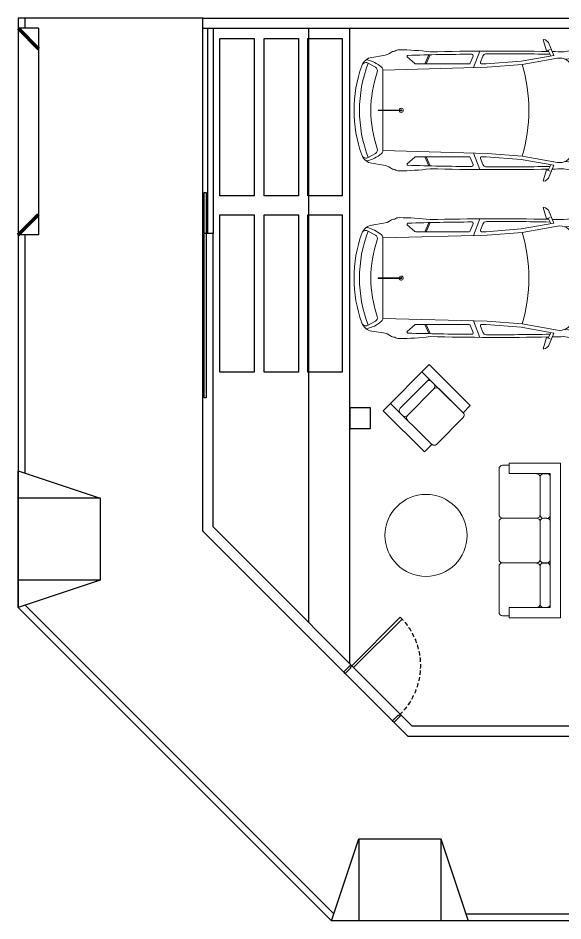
# Model space of a CAD drawing. Header units: millimetres. Extents: x 4374 to 7644, y 3396 to 4716.
# Drawn here: x 4374 to 5171, y 3396 to 4716 of the extents above; entities that cross this region are included whole.
import ezdxf

# ---------------------------------------------------------------- set-up
doc = ezdxf.new("R2010")
doc.units = ezdxf.units.MM
for name, pattern in [('ACAD_ISO02W100', [15, 12, -3]), ('HIDDEN', [9.525, 6.35, -3.175]), ('HIDDENX2', [0.75, 0.5, -0.25])]:
    doc.linetypes.add(name, pattern=pattern)
for name, color, linetype in [('ALVENARIA', 3, 'Continuous'), ('CALCADA', 7, 'Continuous'), ('COBERTURA', 2, 'Continuous'), ('DETALHES', 4, 'Continuous'), ('ESQUADRIA', 2, 'Continuous'), ('ESTRUTURA', 4, 'Continuous'), ('PROJEÇÃO TELHADO', 8, 'HIDDENX2')]:
    doc.layers.add(name, color=color, linetype=linetype)
doc.layers.add('MOBILIARIO', color=8, linetype='Continuous', lineweight=13)

# ---------------------------------------------------------------- blocks, each defined once
blk = doc.blocks.new('veic-auto-02p')
at = {"layer": 'MOBILIARIO', "color": 0, "linetype": 'ByBlock'}
for p, q in [((1.27, 0.877), (1.23, 0.797)), ((2.267, 0.866), (2.361, 0.624)), ((2.997, 0.812), (3.056, 0.678)), ((3.017, 0.81), (3.075, 0.678)), ((2.267, -0.866), (2.361, -0.624)), ((2.997, -0.812), (3.056, -0.678)), ((3.017, -0.81), (3.075, -0.678)), ((1.27, -0.877), (1.23, -0.797))]:
    blk.add_line(p, q, dxfattribs=at)
at = {"layer": 'MOBILIARIO', "color": 0}
for p, q in [((0, 0.05), (0, -0.05)), ((-0.05, 0), (0.05, 0))]:
    blk.add_line(p, q, dxfattribs=at)
at = {"layer": 'MOBILIARIO', "color": 0, "linetype": 'ByBlock'}
for points in [[(1.189, 0.804), (1.268, 0.994), (1.309, 1.03), (1.335, 1.035), (1.346, 1.033), (1.293, 0.869), (1.243, 0.887)], [(1.189, -0.804), (1.268, -0.994), (1.309, -1.03), (1.335, -1.035), (1.346, -1.033), (1.293, -0.869), (1.243, -0.887)]]:
    blk.add_lwpolyline(points, dxfattribs=at)
for points in [[(1.212, 0.859, 0.001052), (1.042, 0.855, 0.056283), (0.59, 0.884, 0.18179), (0.526, 0.863, -0.143646), (0.423, 0.821, 0.052221), (0.275, 0.79, 0.236222), (0.122, 0.659, 0.185393), (0.122, -0.659, 0.236222), (0.275, -0.79, 0.052221), (0.423, -0.821, -0.143646), (0.526, -0.863, 0.18179), (0.59, -0.884, 0.056283), (1.042, -0.855, 0.001052), (1.212, -0.859)], [(1.242, 0.82, -0.005736), (2.171, 0.828, -0.308149), (2.225, 0.79), (2.26, 0.702, -0.53612), (2.243, 0.678), (2.175, 0.679), (1.665, 0.719), (1.189, 0.804)], [(1.261, -0.86, 0.010704), (2.997, -0.855, 0.032048), (3.449, -0.884, 0.18179), (3.513, -0.863, 0.18179), (3.577, -0.843, -0.143646), (3.679, -0.801), (3.846, -0.774, 0.291186), (3.995, -0.652, 0.174019), (3.995, 0.652, 0.291186), (3.846, 0.774), (3.679, 0.801, -0.143646), (3.577, 0.843, 0.18179), (3.513, 0.863, 0.18179), (3.449, 0.884, 0.032048), (2.997, 0.855, 0.010704), (1.261, 0.86)], [(3.686, 0.588), (2.162, 0.629), (1.651, 0.668), (1.135, 0.761, 0.359612), (0.917, 0.638, 0.174843), (0.917, -0.638, 0.359612), (1.135, -0.761), (1.651, -0.668), (2.162, -0.629), (3.686, -0.588)], [(3.93, 0.74, 0.131051), (3.707, 0.631, 0.217211), (3.686, 0.587), (3.686, 0.005)], [(3.995, 0.652, 0.456923), (3.91, 0.693), (3.796, 0.629, 0.354119), (3.769, 0.56, -0.166703), (3.769, -0.56, 0.354119), (3.796, -0.629), (3.91, -0.693, 0.456923), (3.995, -0.652)], [(3.686, -0.005), (3.686, -0.587, 0.217211), (3.707, -0.631, 0.131051), (3.93, -0.74)], [(1.242, -0.82, 0.005736), (2.171, -0.828, 0.308149), (2.225, -0.79), (2.26, -0.702, 0.53612), (2.243, -0.678), (2.175, -0.679), (1.665, -0.719), (1.189, -0.804)]]:
    blk.add_lwpolyline(points, format="xyb", dxfattribs=at)
for points in [[(2.409, 0.69, 0.309173), (2.427, 0.678), (3.206, 0.678, 0.183739), (3.219, 0.683), (3.33, 0.781, 0.629027), (3.32, 0.804, 0.005593), (2.387, 0.821, 0.529849), (2.369, 0.794)], [(3.419, -0.007), (3.755, -0.004), (3.755, 0.004), (3.419, 0.007, 1)], [(3.206, -0.678), (2.427, -0.678, 0.309173), (2.409, -0.69), (2.369, -0.794, 0.529849), (2.387, -0.821, 0.005593), (3.32, -0.804, 0.629027), (3.33, -0.781), (3.219, -0.683, 0.183739)]]:
    blk.add_lwpolyline(points, format="xyb", close=True, dxfattribs=at)
for centre, radius, start, end in [((0.67, -2.536), 3.304, 83.8263, 98.7194), ((3.873, 0), 2.321, 163.2682, 196.7318), ((2.095, 0), 1.934, 339.1551, 20.8449), ((0.532, -2.849), 3.304, 86.544, 98.4137), ((3.419, 0), 0.0297, 13.7603, 346.2397), ((0.532, 2.849), 3.304, 261.5863, 273.456), ((0.67, 2.536), 3.304, 261.2806, 276.1737)]:
    blk.add_arc(centre, radius, start, end, dxfattribs=at)
blk = doc.blocks.new('sofa3')
at = {"layer": 'MOBILIARIO'}
for p, q in [((0.005, 0.006), (2.264, 0.006)), ((0.005, 0.006), (0.005, -0.744)), ((2.264, 0.006), (2.264, -0.744)), ((0.155, -0.144), (2.114, -0.144)), ((0.155, -0.144), (0.155, -0.744)), ((0.158, -0.194), (0.158, -0.244)), ((0.208, -0.144), (0.761, -0.144)), ((0.806, -0.194), (0.806, -0.244)), ((0.81, -0.144), (0.823, -0.144)), ((0.812, -0.184), (0.813, -0.194)), ((0.856, -0.144), (1.412, -0.144)), ((0.861, -0.144), (1.411, -0.144)), ((1.462, -0.194), (1.462, -0.244)), ((1.465, -0.196), (1.464, -0.261)), ((1.514, -0.144), (2.064, -0.144)), ((2.114, -0.144), (2.114, -0.744)), ((2.114, -0.194), (2.114, -0.244)), ((0.208, -0.294), (0.761, -0.294)), ((0.806, -0.344), (0.806, -0.844)), ((0.856, -0.294), (1.412, -0.294)), ((1.461, -0.344), (1.461, -0.844)), ((1.514, -0.294), (2.064, -0.294)), ((0.005, -0.744), (0.155, -0.744)), ((0.035, -0.744), (0.035, -0.844)), ((2.114, -0.744), (2.264, -0.744)), ((2.234, -0.744), (2.234, -0.844)), ((0.085, -0.894), (0.756, -0.894)), ((0.206, -0.894), (0.756, -0.894)), ((0.856, -0.894), (1.412, -0.894)), ((1.511, -0.894), (2.184, -0.894))]:
    blk.add_line(p, q, dxfattribs=at)
for centre, start, end in [((0.206, -0.194), 90, 167.9467), ((0.208, -0.244), 180, 270), ((0.761, -0.194), 12.0533, 90), ((0.761, -0.244), 270, 340.8019), ((0.856, -0.194), 90, 180), ((0.856, -0.244), 180, 270), ((1.412, -0.194), 0, 90), ((1.412, -0.244), 270, 0), ((1.415, -0.194), 358.3509, 90), ((1.511, -0.244), 199.1981, 270), ((1.514, -0.194), 90, 167.9467), ((2.064, -0.194), 0, 90), ((2.064, -0.244), 270, 0), ((0.209, -0.344), 90, 180), ((0.756, -0.344), 0, 90), ((0.856, -0.344), 90, 180), ((1.412, -0.344), 0, 90), ((1.516, -0.344), 90, 180), ((2.064, -0.344), 0, 90), ((0.085, -0.844), 180, 270), ((0.756, -0.844), 270, 0), ((0.856, -0.844), 180, 270), ((1.412, -0.844), 270, 0), ((1.511, -0.844), 180, 270), ((2.184, -0.844), 270, 0)]:
    blk.add_arc(centre, 0.05, start, end, dxfattribs=at)
blk = doc.blocks.new('ffff')
at = {"layer": 'MOBILIARIO'}
for p, q in [((3128.6, -1107), (3128.6, -1192)), ((3128.6, -1107), (3223.6, -1107)), ((3143.6, -1107), (3143.6, -1192)), ((3208.6, -1107), (3208.6, -1192)), ((3223.6, -1107), (3223.6, -1192)), ((3143.6, -1127), (3143.6, -1132)), ((3143.8, -1126), (3143.9, -1127)), ((3148.6, -1122), (3208.6, -1122)), ((3148.7, -1122), (3203.7, -1122)), ((3208.5, -1127), (3208.5, -1132)), ((3148.6, -1137), (3203.6, -1137)), ((3208.6, -1141.9), (3208.6, -1191.9)), ((3208.7, -1142), (3208.7, -1192)), ((3208.8, -1142), (3208.8, -1192)), ((3128.6, -1192), (3143.6, -1192)), ((3148.8, -1197), (3203.8, -1197)), ((3148.8, -1197), (3203.8, -1197)), ((3208.6, -1192), (3208.6, -1193.4)), ((3208.6, -1192), (3223.6, -1192))]:
    blk.add_line(p, q, dxfattribs=at)
for centre, start, end in [((3148.6, -1127), 90, 180), ((3148.6, -1132), 180, 270), ((3203.5, -1127), 0, 90), ((3203.6, -1132), 270, 0), ((3148.7, -1142), 90, 180.0886), ((3203.6, -1142), 0, 90), ((3148.8, -1192), 180, 270), ((3203.8, -1192), 270, 343.8665)]:
    blk.add_arc(centre, 5, start, end, dxfattribs=at)
blk = doc.blocks.new('A$C661D0226')
at = {"layer": 'ESQUADRIA'}
for points in [[(-300, -15), (-300, 0), (0, 0), (0, -15)], [(-240, -5.1), (-540, -5.1), (-540, -2.1), (-240, -2.1)]]:
    blk.add_lwpolyline(points, close=True, dxfattribs=at)
at = {"layer": 'ESQUADRIA', "color": 8}
blk.add_lwpolyline([(-300, -7.5), (0, -7.5)], dxfattribs=at)
blk = doc.blocks.new('A$C03A42E8B')
at = {"layer": 'ESQUADRIA', "color": 2}
for p, q in [((-2, 115, 0), (-5.5, 115, 0)), ((-5.5, 115, 0), (-5.5, 15, 0)), ((-2, 15, 0), (-2, 115, 0)), ((-104, 15), (-104, 0)), ((-5.5, 15, 0), (-2, 15, 0)), ((0, 0), (0, 15))]:
    blk.add_line(p, q, dxfattribs=at)
at = {"layer": 'ESQUADRIA', "color": 8}
for p, q in [((-102, 15, 0), (-2, 15, 0)), ((-101, 0, 0), (-3, 0, 0))]:
    blk.add_line(p, q, dxfattribs=at)
at = {"layer": 'ESQUADRIA', "color": 2, "elevation": 0}
for points in [[(-104, 15), (-102, 15), (-102, 11.5), (-101, 11.5), (-101, 0), (-104, 0)], [(0, 15), (-2, 15), (-2, 11.5), (-3, 11.5), (-3, 0), (0, 0)]]:
    blk.add_lwpolyline(points, dxfattribs=at)
at = {"layer": 'ESQUADRIA', "color": 8, "linetype": 'HIDDEN'}
blk.add_arc((-2, 15), 100, 90, 180, dxfattribs=at)

msp = doc.modelspace()

# ---------------------------------------------------------------- linework, layer by layer
at = {"layer": 'ALVENARIA'}
for p, q in [((4644.1, 4700.8), (4644.1, 4715.8)), ((4644.1, 4700.8), (7629.1, 4700.8)), ((4644.1, 3965.8), (4644.1, 4400.8)), ((4659.1, 3972), (4659.1, 4400.8)), ((4944.1, 3665.8), (4644.1, 3965.8)), ((4950.3, 3680.8), (4659.1, 3972)), ((7629.1, 3680.8), (4950.3, 3680.8))]:
    msp.add_line(p, q, dxfattribs=at)
for points in [[(4644.1, 4715.8), (7644.1, 4715.8)], [(4944.1, 3665.8), (6144.1, 3665.8), (7644.1, 3665.8)]]:
    msp.add_lwpolyline(points, dxfattribs=at)
at = {"layer": 'CALCADA', "lineweight": 100}
for p, q in [((4374.1, 4700.8), (4404.1, 4670.8)), ((4374.1, 4398.8), (4404.1, 4428.8))]:
    msp.add_line(p, q, dxfattribs=at)
at = {"layer": 'CALCADA'}
for p, q in [((4404.1, 4700.8), (4404.1, 4398.8)), ((4859.1, 3772), (4859.1, 4700.8)), ((4835.8, 3406.4), (4384.7, 3857.5)), ((7644.1, 3405.8), (5028.9, 3405.8))]:
    msp.add_line(p, q, dxfattribs=at)
at = {"layer": 'CALCADA', "color": 5}
for p, q in [((4832.3, 3395.8), (4374.1, 3854)), ((7644.1, 3395.8), (4832.3, 3395.8))]:
    msp.add_line(p, q, dxfattribs=at)
for points in [[(4644.1, 4715.8), (4374.1, 4715.8)], [(4374.1, 4715.8), (4374.1, 3854)]]:
    msp.add_lwpolyline(points, dxfattribs=at)
at = {"layer": 'CALCADA'}
for points in [[(4384.1, 4715.8), (4384.1, 4700.8)], [(4404.1, 4700.8), (4374.1, 4700.8)], [(4404.1, 4398.8), (4374.1, 4398.8)], [(4384.1, 4398.8), (4384.1, 4050.6)]]:
    msp.add_lwpolyline(points, dxfattribs=at)
at = {"layer": 'CALCADA', "color": 4}
for points in [[(4669.2, 4455.9), (4669.2, 4685.9), (4719.2, 4685.9), (4719.2, 4455.9)], [(4734.1, 4455.9), (4734.1, 4685.9), (4784.1, 4685.9), (4784.1, 4455.9)], [(4797.7, 4455.9), (4797.7, 4685.9), (4847.7, 4685.9), (4847.7, 4455.9)], [(4669.2, 4198.2), (4669.2, 4428.2), (4719.2, 4428.2), (4719.2, 4198.2)], [(4734.1, 4198.2), (4734.1, 4428.2), (4784.1, 4428.2), (4784.1, 4198.2)], [(4797.7, 4198.2), (4797.7, 4428.2), (4847.7, 4428.2), (4847.7, 4198.2)]]:
    msp.add_lwpolyline(points, close=True, dxfattribs=at)
at = {"layer": 'DETALHES', "color": 7}
for points in [[(4374.1, 4054), (4494.1, 4014), (4494.1, 3894), (4374.1, 3854), (4374.1, 4054)], [(4494.1, 4014), (4374.1, 4014)], [(4494.1, 3894), (4374.1, 3894)], [(4832.3, 3395.8), (4872.3, 3515.8), (4992.3, 3515.8), (5032.3, 3395.8), (4832.3, 3395.8)], [(4872.3, 3515.8), (4872.3, 3395.8)], [(4992.3, 3515.8), (4992.3, 3395.8)]]:
    msp.add_lwpolyline(points, dxfattribs=at)
at = {"layer": 'ESTRUTURA'}
msp.add_lwpolyline([(4859.1, 4115.8), (4889.1, 4115.8), (4889.1, 4145.8), (4859.1, 4145.8)], close=True, dxfattribs=at)
at = {"layer": 'MOBILIARIO'}
msp.add_circle((4970.5, 3959.5), 60, dxfattribs=at)
at = {"layer": 'PROJEÇÃO TELHADO'}
msp.add_lwpolyline([(4799.1, 3832.3), (4799.1, 4700.8)], dxfattribs=at)

# ---------------------------------------------------------------- block references
at = {"layer": 'COBERTURA', "rotation": 90}
msp.add_blockref('A$C661D0226', (4644.1, 4700.8), dxfattribs=at)
at = {"layer": 'COBERTURA', "xscale": -1, "rotation": 315.0000001030974}
msp.add_blockref('A$C03A42E8B', (4850.2, 3759.8, 0), dxfattribs=at)
at = {"layer": 'MOBILIARIO', "linetype": 'Continuous', "xscale": -100, "yscale": 100, "zscale": 100}
for p in [(5276.1, 4580.9), (5276.1, 4335.6)]:
    msp.add_blockref('veic-auto-02p', p, dxfattribs=at)
at = {"layer": 'MOBILIARIO', "rotation": 45.24764805575852}
msp.add_blockref('ffff', (1919.2, 2699.3), dxfattribs=at)
at = {"layer": 'MOBILIARIO', "linetype": 'ACAD_ISO02W100', "xscale": 100, "yscale": 100, "zscale": 100, "rotation": 270}
msp.add_blockref('sofa3', (5166.6, 4065.4), dxfattribs=at)

doc.saveas('drawing.dxf')
